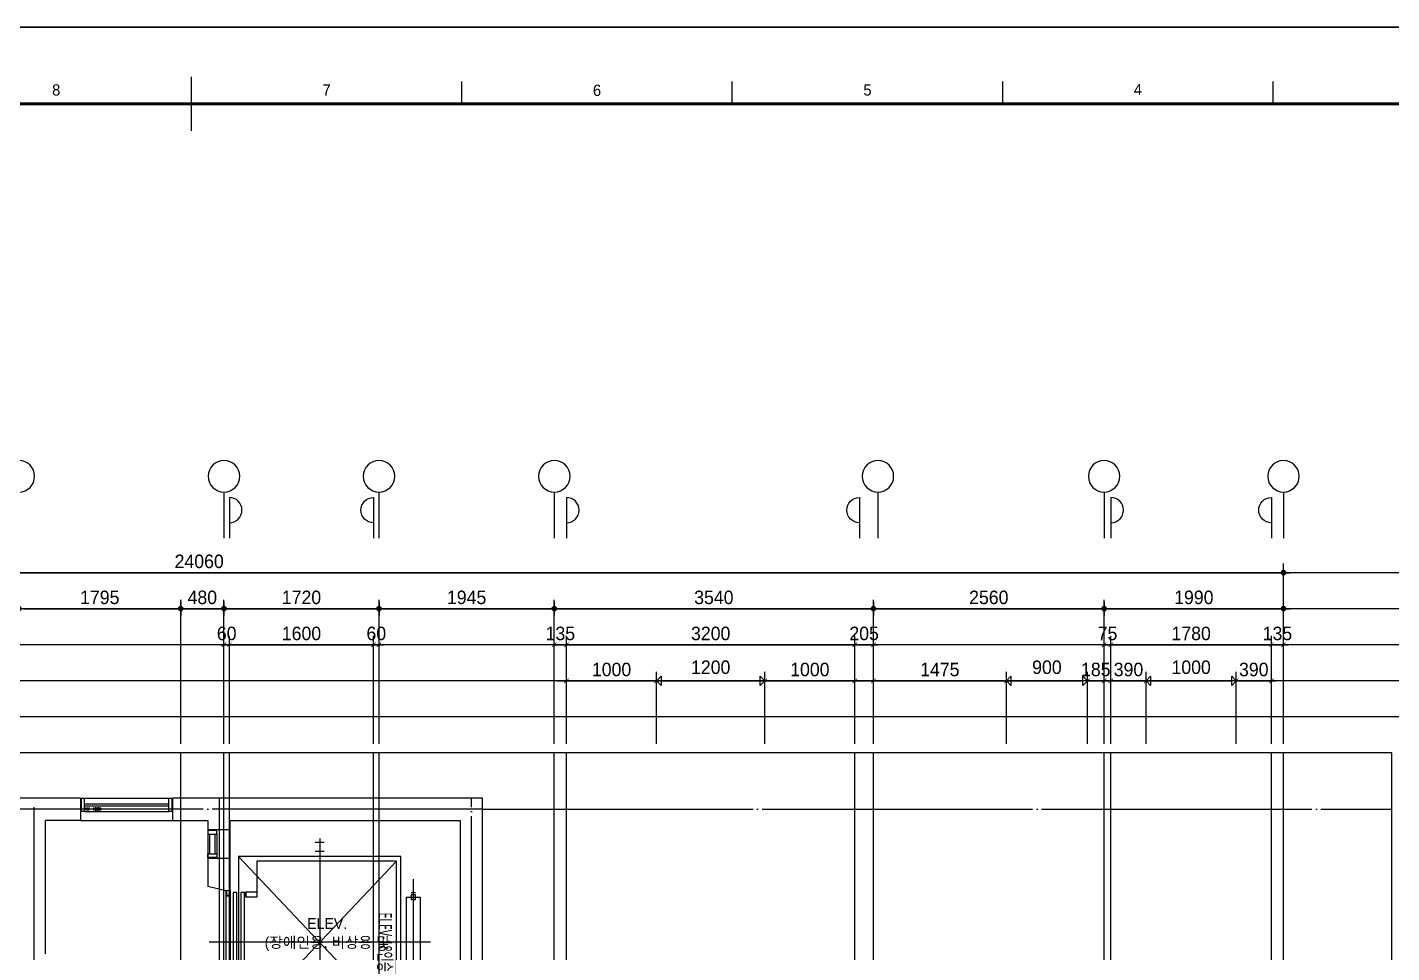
# Model space of a CAD drawing. Header units: millimetres. Extents: x -24416 to 92204, y -190080 to 23760.
# Drawn here: x 69383 to 84520, y -111247 to -100980 of the extents above; entities that cross this region are included whole.
import ezdxf
from ezdxf.enums import TextEntityAlignment as Align
from ezdxf.xclip import XClip

# ---------------------------------------------------------------- set-up
doc = ezdxf.new("R2010")
doc.units = ezdxf.units.MM
doc.header["$LTSCALE"] = 50
doc.header["$XCLIPFRAME"] = 0
doc.linetypes.add('AUDIT_D_220706163347-0', pattern=[0])
doc.linetypes.add('CEN', pattern=[62, 60, -1, 0, -1])
doc.layers.get('defpoints').update_dxf_attribs({"color": 139})
for name, color, linetype in [('A-치수', 7, 'AUDIT_D_220706163347-0'), ('AA-BORD-FORM', 7, 'Continuous'), ('AA-BORD-TEXT', 3, 'Continuous'), ('AA-XXXX-DIMS', 7, 'Continuous'), ('ARDM', 7, 'Continuous'), ('CEN_CON', 1, 'CEN'), ('CONC', 2, 'Continuous'), ('DIM', 7, 'AUDIT_D_220706163347-0'), ('ELE3_CON', 7, 'Continuous'), ('ELEV-ER', 4, 'Continuous'), ('ROM', 7, 'AUDIT_D_220706163347-0'), ('WID', 4, 'Continuous'), ('WIN', 4, 'Continuous')]:
    doc.layers.add(name, color=color, linetype=linetype)
doc.layers.add('AA-XXXX-MC', color=153, linetype='AUDIT_D_220706163347-0', plot=False)
doc.layers.add('Def-PrintX', color=147, linetype='Continuous', plot=False)
doc.styles.add('HAUD01', font='Dotum.ttf')
doc.styles.get("Standard").update_dxf_attribs({"font": 'txt', "bigfont": 'whgtxt.shx'})
doc.styles.add('맑은고딕', font='malgun.ttf', dxfattribs={"width": 0.9})
doc.dimstyles.new('DIM-50', dxfattribs={"dimscale": 50, "dimtxt": 3, "dimasz": 1, "dimexe": 2, "dimexo": 2, "dimgap": 1, "dimtad": 1, "dimdec": 0, "dimzin": 0, "dimdsep": 46, "dimtxsty": '맑은고딕', "dimblk1": 'DIMDOT', "dimblk2": 'DIMDOT', "dimsah": 1, "dimcen": 0.09, "dimdle": 2, "dimclrd": 7, "dimclre": 7, "dimclrt": 3, "dimadec": 0, "dimazin": 0, "dimtfac": 1, "dimtdec": 0, "dimtix": 1, "dimtmove": 2, "dimatfit": 3, "dimldrblk": 'DIMDOT', "dimfxl": 1, "dimtolj": 1, "dimtzin": 0, "dimarcsym": 0})
doc.dimstyles.new('MCDIM-50', dxfattribs={"dimscale": 50, "dimtxt": 3, "dimasz": 1, "dimexe": 2, "dimexo": 2, "dimgap": 1, "dimtad": 1, "dimdec": 0, "dimzin": 0, "dimdsep": 46, "dimtxsty": '맑은고딕', "dimblk1": 'ARCHTICK', "dimblk2": 'ARCHTICK', "dimsah": 1, "dimcen": 0.09, "dimdle": 2, "dimclrd": 7, "dimclre": 7, "dimclrt": 3, "dimadec": 0, "dimazin": 0, "dimtfac": 1, "dimtdec": 0, "dimtix": 1, "dimtmove": 2, "dimatfit": 3, "dimldrblk": 'ARCHTICK', "dimfxl": 1, "dimtolj": 1, "dimtzin": 0, "dimarcsym": 0})
doc.dimstyles.new('외부100-win', dxfattribs={"dimscale": 50, "dimtxt": 3, "dimasz": 1, "dimexe": 2, "dimexo": 2.5, "dimgap": 1.5, "dimtad": 1, "dimdec": 0, "dimzin": 0, "dimdsep": 46, "dimtxsty": '맑은고딕', "dimblk": 'DO2-2', "dimblk1": 'DO2-2', "dimblk2": 'DIMDOT', "dimcen": 0.09, "dimdle": 2, "dimclrd": 7, "dimclre": 7, "dimclrt": 3, "dimadec": 0, "dimazin": 0, "dimtfac": 1, "dimtdec": 0, "dimtix": 1, "dimtmove": 2, "dimatfit": 3, "dimldrblk": 'DO2-2', "dimfxl": 1, "dimtolj": 1, "dimtzin": 0, "dimarcsym": 0})

# ---------------------------------------------------------------- blocks, each defined once
blk = doc.blocks.new('AW 1000')
at = {"layer": 'defpoints'}
for p, q in [((-10, 150), (-10, 0)), ((1010, 150), (1010, 0))]:
    blk.add_line(p, q, dxfattribs=at)
at = {"layer": 'WIN', "color": 8}
for p, q in [((30, 150), (970, 150)), ((30, 0), (970, 0))]:
    blk.add_line(p, q, dxfattribs=at)
at = {"layer": 'WIN'}
for p, q in [((30, 87), (970, 87)), ((30, 63), (970, 63))]:
    blk.add_line(p, q, dxfattribs=at)
for points in [[(30, 0), (0, 0), (0, 150), (30, 150)], [(1000, 0), (970, 0), (970, 150), (1000, 150)]]:
    blk.add_lwpolyline(points, close=True, dxfattribs=at)
at = {"layer": 'Def-PrintX'}
blk.add_text('AW 1000', height=30, dxfattribs=at).set_placement((128, 28), align=Align.MIDDLE)
blk = doc.blocks.new('ELE_17(비진입)')
at = {"layer": 'CONC', "extrusion": (0, 0, -1)}
for p, q in [((-570, -992), (-570, -1042)), ((570, -992), (570, -1042))]:
    blk.add_line(p, q, dxfattribs=at)
at = {"layer": 'defpoints'}
blk.add_lwpolyline([(-1350, 1558), (1350, 1558), (1350, -992), (-1350, -992)], close=True, dxfattribs=at)
at = {"layer": 'ELEV-ER', "color": 1, "extrusion": (0, 0, -1)}
for p, q in [((0, 1230), (0, -1227)), ((700, 1039), (-700, 1039)), ((-1150, 0), (1150, 0))]:
    blk.add_line(p, q, dxfattribs=at)
at = {"layer": 'ELEV-ER', "extrusion": (0, 0, -1)}
for p, q in [((-550, 1014), (-550, 1064)), ((-550, 1014), (-550, 1064)), ((-475, 1064), (-525, 1064)), ((-525, 1064), (-525, 1014)), ((-475, 1064), (-525, 1064)), ((-525, 1064), (-525, 1014)), ((-500, 964), (-500, 1114)), ((-500, 1114), (500, 1114)), ((-475, 1014), (-475, 1064)), ((-475, 1014), (-475, 1064)), ((475, 1014), (475, 1064)), ((475, 1064), (525, 1064)), ((500, 1114), (500, 964)), ((525, 1064), (525, 1014)), ((550, 1014), (550, 1064)), ((-525, 1014), (-475, 1014)), ((-525, 1014), (-475, 1014)), ((500, 964), (-500, 964)), ((525, 1014), (475, 1014)), ((-950, -899), (900, 851)), ((950, -899), (-900, 851)), ((-1105, 50), (-1105, -50)), ((-1005, 50), (-1005, -50)), ((1005, 50), (1005, -50)), ((1105, 50), (1105, -50)), ((-560, -819), (-560, -699)), ((-500, -699), (-500, -819)), ((500, -819), (500, -699)), ((560, -699), (560, -819)), ((-500, -819), (-560, -819)), ((-560, -819), (-500, -819)), ((560, -819), (500, -819)), ((-570, -992), (-545, -992)), ((-570, -1042), (-555, -1042)), ((-515, -992), (515, -992)), ((-515, -1042), (515, -1042)), ((545, -992), (570, -992)), ((555, -1042), (570, -1042))]:
    blk.add_line(p, q, dxfattribs=at)
for points in [[(950, 901), (950, -899), (-950, -899), (-950, 901)], [(542, -995), (518, -995), (518, -1039), (542, -1039), (542, -1027), (545, -1027), (545, -1042), (515, -1042), (515, -992), (545, -992), (545, -1007), (542, -1007)], [(-542, -995), (-518, -995), (-518, -1039), (-542, -1039), (-542, -1027), (-545, -1027), (-545, -1042), (-515, -1042), (-515, -992), (-545, -992), (-545, -1007), (-542, -1007)]]:
    blk.add_lwpolyline(points, close=True, dxfattribs=at)
blk.add_lwpolyline([(-500, -699), (-900, -699), (-900, 851), (900, 851), (900, -699), (500, -699)], dxfattribs=at)
at = {"layer": 'ELEV-ER'}
for points in [[(-550, -876), (550, -876), (550, -836), (-550, -836)], [(-555, -1042), (-545, -1042), (-545, -1032), (-555, -1032)], [(-550, -961), (550, -961), (550, -921), (-550, -921)], [(555, -1042), (545, -1042), (545, -1032), (555, -1032)]]:
    blk.add_lwpolyline(points, close=True, dxfattribs=at)
at = {"layer": 'defpoints', "extrusion": (0, 0, -1), "style": '맑은고딕', "text_generation_flag": 2, "width": 0.6}
blk.add_text('ELEV-18인승', height=150, dxfattribs=at).set_placement((0, 801), align=Align.TOP_CENTER)
blk = doc.blocks.new('A$C6A5147ED')
at = {"layer": 'WID', "color": 9}
for p, q in [((40, 100), (260, 100)), ((40, 0), (260, 0))]:
    blk.add_line(p, q, dxfattribs=at)
at = {"layer": 'WID'}
for p, q in [((40, 80), (260, 80)), ((40, 20), (260, 20))]:
    blk.add_line(p, q, dxfattribs=at)
at = {"layer": 'WID', "color": 6, "elevation": 0}
for points in [[(0, 0), (40, 0), (40, 100), (0, 100)], [(300, 0), (260, 0), (260, 100), (300, 100)]]:
    blk.add_lwpolyline(points, close=True, dxfattribs=at)
blk = doc.blocks.new('CO-102-28F', base_point=(243441, -43595))
at = {"layer": 'CEN_CON'}
for p, q in [((249286, -41045), (249286, -37945)), ((251336, -37945), (251336, -41145)), ((254136, -41145), (254136, -37945)), ((254261, -38070), (243971, -38070))]:
    blk.add_line(p, q, dxfattribs=at)
at = {"layer": 'CONC', "color": 2}
for p, q in [((249801, -37945), (245341, -37945)), ((249801, -37945), (249801, -38195)), ((254261, -37945), (250821, -37945)), ((250821, -37945), (250821, -38195)), ((254261, -40485), (254261, -37945)), ((249411, -39675), (249411, -38195)), ((249801, -38195), (249411, -38195)), ((250821, -38195), (251211, -38195)), ((251211, -38195), (251211, -38925)), ((251461, -38975), (251461, -38195)), ((251461, -38195), (254011, -38195)), ((254011, -38195), (254011, -40895))]:
    blk.add_line(p, q, dxfattribs=at)
at = {"layer": 'CONC'}
blk.add_line((251411, -38975), (251211, -38925), dxfattribs=at)
at = {"layer": 'ELE3_CON'}
blk.add_line((249801, -38195), (250821, -38195), dxfattribs=at)
at = {"layer": 'WID', "color": 6}
for p, q in [((251211, -38295), (251461, -38295)), ((251461, -38615), (251211, -38615))]:
    blk.add_line(p, q, dxfattribs=at)
at = {"rotation": 270}
for name, p in [('ELE_17(비진입)', (252453, -39545)), ('A$C6A5147ED', (251211, -38305))]:
    blk.add_blockref(name, p, dxfattribs=at)
at = {"layer": 'WIN'}
blk.add_blockref('AW 1000', (249811, -38095), dxfattribs=at)
blk = doc.blocks.new('중심')
at = {"layer": 'DIM'}
blk.add_line((-350, 0), (0, 0), dxfattribs=at)
blk.add_circle((-470, 0), 120, dxfattribs=at)
blk = doc.blocks.new('DIMDOT')
at = {"layer": 'AA-XXXX-DIMS'}
for p, q in [((-1.5, 0), (1.5, 0)), ((0, -1.5), (0, 1.5))]:
    blk.add_line(p, q, dxfattribs=at)
for radius in [0.5, 0.25]:
    blk.add_circle((0, 0), radius, dxfattribs=at)
blk = doc.blocks.new('*D649')
at = {"layer": 'defpoints', "color": 0, "transparency": 16777216}
for p in [(20931, -131191), (19136, -132791), (20931, -132791)]:
    blk.add_point(p, dxfattribs=at)
at = {"layer": 'DIM', "color": 7, "lineweight": -2, "transparency": 16777216}
for p, q in [((19136, -132691), (19136, -131091)), ((19186, -131191), (20881, -131191)), ((20931, -132691), (20931, -131091))]:
    blk.add_line(p, q, dxfattribs=at)
at = {"layer": 'DIM', "color": 7, "lineweight": -2, "transparency": 16777216, "xscale": 50, "yscale": 50, "zscale": 50, "rotation": 180}
blk.add_blockref('DIMDOT', (19136, -131191), dxfattribs=at)
at = {"layer": 'DIM', "color": 7, "lineweight": -2, "transparency": 16777216, "xscale": 50, "yscale": 50, "zscale": 50}
blk.add_blockref('DIMDOT', (20931, -131191), dxfattribs=at)
at = {"layer": 'DIM', "color": 3, "transparency": 16777216, "insert": (20033, -131066), "char_height": 150, "attachment_point": 5, "style": 'HAUD01'}
blk.add_mtext('\\A1;1795', dxfattribs=at)
blk = doc.blocks.new('*D650')
at = {"layer": 'defpoints', "color": 0, "transparency": 16777216}
for p in [(21411, -131191), (20931, -132791), (21411, -132791)]:
    blk.add_point(p, dxfattribs=at)
at = {"layer": 'DIM', "color": 7, "lineweight": -2, "transparency": 16777216}
for p, q in [((20931, -132691), (20931, -131091)), ((20981, -131191), (21361, -131191)), ((21411, -132691), (21411, -131091))]:
    blk.add_line(p, q, dxfattribs=at)
at = {"layer": 'DIM', "color": 7, "lineweight": -2, "transparency": 16777216, "xscale": 50, "yscale": 50, "zscale": 50, "rotation": 180}
blk.add_blockref('DIMDOT', (20931, -131191), dxfattribs=at)
at = {"layer": 'DIM', "color": 7, "lineweight": -2, "transparency": 16777216, "xscale": 50, "yscale": 50, "zscale": 50}
blk.add_blockref('DIMDOT', (21411, -131191), dxfattribs=at)
at = {"layer": 'DIM', "color": 3, "transparency": 16777216, "insert": (21171, -131066), "char_height": 150, "attachment_point": 5, "style": 'HAUD01'}
blk.add_mtext('\\A1;480', dxfattribs=at)
blk = doc.blocks.new('*D651')
at = {"layer": 'defpoints', "color": 0, "transparency": 16777216}
for p in [(23131, -131191), (21411, -132791), (23131, -132791)]:
    blk.add_point(p, dxfattribs=at)
at = {"layer": 'DIM', "color": 7, "lineweight": -2, "transparency": 16777216}
for p, q in [((21411, -132691), (21411, -131091)), ((21461, -131191), (23081, -131191)), ((23131, -132691), (23131, -131091))]:
    blk.add_line(p, q, dxfattribs=at)
at = {"layer": 'DIM', "color": 7, "lineweight": -2, "transparency": 16777216, "xscale": 50, "yscale": 50, "zscale": 50, "rotation": 180}
blk.add_blockref('DIMDOT', (21411, -131191), dxfattribs=at)
at = {"layer": 'DIM', "color": 7, "lineweight": -2, "transparency": 16777216, "xscale": 50, "yscale": 50, "zscale": 50}
blk.add_blockref('DIMDOT', (23131, -131191), dxfattribs=at)
at = {"layer": 'DIM', "color": 3, "transparency": 16777216, "insert": (22271, -131066), "char_height": 150, "attachment_point": 5, "style": 'HAUD01'}
blk.add_mtext('\\A1;1720', dxfattribs=at)
blk = doc.blocks.new('*D652')
at = {"layer": 'defpoints', "color": 0, "transparency": 16777216}
for p in [(25076, -131191), (23131, -132791), (25076, -132791)]:
    blk.add_point(p, dxfattribs=at)
at = {"layer": 'DIM', "color": 7, "lineweight": -2, "transparency": 16777216}
for p, q in [((23131, -132691), (23131, -131091)), ((23181, -131191), (25026, -131191)), ((25076, -132691), (25076, -131091))]:
    blk.add_line(p, q, dxfattribs=at)
at = {"layer": 'DIM', "color": 7, "lineweight": -2, "transparency": 16777216, "xscale": 50, "yscale": 50, "zscale": 50, "rotation": 180}
blk.add_blockref('DIMDOT', (23131, -131191), dxfattribs=at)
at = {"layer": 'DIM', "color": 7, "lineweight": -2, "transparency": 16777216, "xscale": 50, "yscale": 50, "zscale": 50}
blk.add_blockref('DIMDOT', (25076, -131191), dxfattribs=at)
at = {"layer": 'DIM', "color": 3, "transparency": 16777216, "insert": (24103, -131066), "char_height": 150, "attachment_point": 5, "style": 'HAUD01'}
blk.add_mtext('\\A1;1945', dxfattribs=at)
blk = doc.blocks.new('*D653')
at = {"layer": 'defpoints', "color": 0, "transparency": 16777216}
for p in [(28616, -131191), (25076, -132791), (28616, -132791)]:
    blk.add_point(p, dxfattribs=at)
at = {"layer": 'DIM', "color": 7, "lineweight": -2, "transparency": 16777216}
for p, q in [((25076, -132691), (25076, -131091)), ((25126, -131191), (28566, -131191)), ((28616, -132691), (28616, -131091))]:
    blk.add_line(p, q, dxfattribs=at)
at = {"layer": 'DIM', "color": 7, "lineweight": -2, "transparency": 16777216, "xscale": 50, "yscale": 50, "zscale": 50, "rotation": 180}
blk.add_blockref('DIMDOT', (25076, -131191), dxfattribs=at)
at = {"layer": 'DIM', "color": 7, "lineweight": -2, "transparency": 16777216, "xscale": 50, "yscale": 50, "zscale": 50}
blk.add_blockref('DIMDOT', (28616, -131191), dxfattribs=at)
at = {"layer": 'DIM', "color": 3, "transparency": 16777216, "insert": (26846, -131066), "char_height": 150, "attachment_point": 5, "style": 'HAUD01'}
blk.add_mtext('\\A1;3540', dxfattribs=at)
blk = doc.blocks.new('*D654')
at = {"layer": 'defpoints', "color": 0, "transparency": 16777216}
for p in [(31176, -131191), (28616, -132791), (31176, -132791)]:
    blk.add_point(p, dxfattribs=at)
at = {"layer": 'DIM', "color": 7, "lineweight": -2, "transparency": 16777216}
for p, q in [((28616, -132691), (28616, -131091)), ((28666, -131191), (31126, -131191)), ((31176, -132691), (31176, -131091))]:
    blk.add_line(p, q, dxfattribs=at)
at = {"layer": 'DIM', "color": 7, "lineweight": -2, "transparency": 16777216, "xscale": 50, "yscale": 50, "zscale": 50, "rotation": 180}
blk.add_blockref('DIMDOT', (28616, -131191), dxfattribs=at)
at = {"layer": 'DIM', "color": 7, "lineweight": -2, "transparency": 16777216, "xscale": 50, "yscale": 50, "zscale": 50}
blk.add_blockref('DIMDOT', (31176, -131191), dxfattribs=at)
at = {"layer": 'DIM', "color": 3, "transparency": 16777216, "insert": (29896, -131066), "char_height": 150, "attachment_point": 5, "style": 'HAUD01'}
blk.add_mtext('\\A1;2560', dxfattribs=at)
blk = doc.blocks.new('*D655')
at = {"layer": 'defpoints', "color": 0, "transparency": 16777216}
for p in [(33166, -131191), (31176, -132791), (33166, -132791)]:
    blk.add_point(p, dxfattribs=at)
at = {"layer": 'DIM', "color": 7, "lineweight": -2, "transparency": 16777216}
for p, q in [((31176, -132691), (31176, -131091)), ((31226, -131191), (33116, -131191)), ((33166, -132691), (33166, -131091))]:
    blk.add_line(p, q, dxfattribs=at)
at = {"layer": 'DIM', "color": 7, "lineweight": -2, "transparency": 16777216, "xscale": 50, "yscale": 50, "zscale": 50, "rotation": 180}
blk.add_blockref('DIMDOT', (31176, -131191), dxfattribs=at)
at = {"layer": 'DIM', "color": 7, "lineweight": -2, "transparency": 16777216, "xscale": 50, "yscale": 50, "zscale": 50}
blk.add_blockref('DIMDOT', (33166, -131191), dxfattribs=at)
at = {"layer": 'DIM', "color": 3, "transparency": 16777216, "insert": (32171, -131066), "char_height": 150, "attachment_point": 5, "style": 'HAUD01'}
blk.add_mtext('\\A1;1990', dxfattribs=at)
blk = doc.blocks.new('*D656')
at = {"layer": 'defpoints', "color": 0, "transparency": 16777216}
for p in [(33166, -130791), (9106, -132791), (33166, -132791)]:
    blk.add_point(p, dxfattribs=at)
at = {"layer": 'DIM', "color": 7, "lineweight": -2, "transparency": 16777216}
for p, q in [((9106, -132691), (9106, -130691)), ((33166, -132691), (33166, -130691)), ((9156, -130791), (33116, -130791))]:
    blk.add_line(p, q, dxfattribs=at)
at = {"layer": 'DIM', "color": 7, "lineweight": -2, "transparency": 16777216, "xscale": 50, "yscale": 50, "zscale": 50, "rotation": 180}
blk.add_blockref('DIMDOT', (9106, -130791), dxfattribs=at)
at = {"layer": 'DIM', "color": 7, "lineweight": -2, "transparency": 16777216, "xscale": 50, "yscale": 50, "zscale": 50}
blk.add_blockref('DIMDOT', (33166, -130791), dxfattribs=at)
at = {"layer": 'DIM', "color": 3, "transparency": 16777216, "insert": (21136, -130666), "char_height": 150, "attachment_point": 5, "style": 'HAUD01'}
blk.add_mtext('\\A1;24060', dxfattribs=at)
blk = doc.blocks.new('_ArchTick')
at = {"color": 0, "linetype": 'ByBlock', "const_width": 0.15}
blk.add_lwpolyline([(-0.5, -0.5), (0.5, 0.5)], dxfattribs=at)
blk = doc.blocks.new('*D665')
at = {"layer": 'defpoints', "color": 0, "linetype": 'ByBlock', "transparency": 16777216}
for p in [(21471, -131591), (21411, -132791), (21471, -132791)]:
    blk.add_point(p, dxfattribs=at)
at = {"layer": 'DIM', "color": 7, "linetype": 'ByBlock', "lineweight": -2, "transparency": 16777216}
for p, q in [((21411, -132691), (21411, -131491)), ((21471, -132691), (21471, -131491)), ((21411, -131591), (21361, -131591)), ((21411, -131591), (21471, -131591)), ((21471, -131591), (21521, -131591))]:
    blk.add_line(p, q, dxfattribs=at)
at = {"layer": 'DIM', "color": 7, "linetype": 'ByBlock', "lineweight": -2, "transparency": 16777216, "xscale": 50, "yscale": 50, "zscale": 50}
blk.add_blockref('_ArchTick', (21411, -131591), dxfattribs=at)
at = {"layer": 'DIM', "color": 7, "linetype": 'ByBlock', "lineweight": -2, "transparency": 16777216, "xscale": 50, "yscale": 50, "zscale": 50, "rotation": 180}
blk.add_blockref('_ArchTick', (21471, -131591), dxfattribs=at)
at = {"layer": 'DIM', "color": 3, "linetype": 'ByBlock', "transparency": 16777216, "insert": (21441, -131466), "char_height": 150, "attachment_point": 5, "style": 'HAUD01'}
blk.add_mtext('\\A1;60', dxfattribs=at)
blk = doc.blocks.new('*D666')
at = {"layer": 'defpoints', "color": 0, "linetype": 'ByBlock', "transparency": 16777216}
for p in [(23071, -131591), (21471, -132791), (23071, -132791)]:
    blk.add_point(p, dxfattribs=at)
at = {"layer": 'DIM', "color": 7, "linetype": 'ByBlock', "lineweight": -2, "transparency": 16777216}
for p, q in [((21471, -132691), (21471, -131491)), ((23071, -132691), (23071, -131491)), ((21371, -131591), (23171, -131591))]:
    blk.add_line(p, q, dxfattribs=at)
at = {"layer": 'DIM', "color": 7, "linetype": 'ByBlock', "lineweight": -2, "transparency": 16777216, "xscale": 50, "yscale": 50, "zscale": 50, "rotation": 180}
blk.add_blockref('_ArchTick', (21471, -131591), dxfattribs=at)
at = {"layer": 'DIM', "color": 7, "linetype": 'ByBlock', "lineweight": -2, "transparency": 16777216, "xscale": 50, "yscale": 50, "zscale": 50}
blk.add_blockref('_ArchTick', (23071, -131591), dxfattribs=at)
at = {"layer": 'DIM', "color": 3, "linetype": 'ByBlock', "transparency": 16777216, "insert": (22271, -131466), "char_height": 150, "attachment_point": 5, "style": 'HAUD01'}
blk.add_mtext('\\A1;1600', dxfattribs=at)
blk = doc.blocks.new('*D667')
at = {"layer": 'defpoints', "color": 0, "linetype": 'ByBlock', "transparency": 16777216}
for p in [(23131, -131591), (23071, -132791), (23131, -132791)]:
    blk.add_point(p, dxfattribs=at)
at = {"layer": 'DIM', "color": 7, "linetype": 'ByBlock', "lineweight": -2, "transparency": 16777216}
for p, q in [((23071, -132691), (23071, -131491)), ((23131, -132691), (23131, -131491)), ((23071, -131591), (23021, -131591)), ((23071, -131591), (23131, -131591)), ((23131, -131591), (23181, -131591))]:
    blk.add_line(p, q, dxfattribs=at)
at = {"layer": 'DIM', "color": 7, "linetype": 'ByBlock', "lineweight": -2, "transparency": 16777216, "xscale": 50, "yscale": 50, "zscale": 50}
blk.add_blockref('_ArchTick', (23071, -131591), dxfattribs=at)
at = {"layer": 'DIM', "color": 7, "linetype": 'ByBlock', "lineweight": -2, "transparency": 16777216, "xscale": 50, "yscale": 50, "zscale": 50, "rotation": 180}
blk.add_blockref('_ArchTick', (23131, -131591), dxfattribs=at)
at = {"layer": 'DIM', "color": 3, "linetype": 'ByBlock', "transparency": 16777216, "insert": (23101, -131466), "char_height": 150, "attachment_point": 5, "style": 'HAUD01'}
blk.add_mtext('\\A1;60', dxfattribs=at)
blk = doc.blocks.new('*D668')
at = {"layer": 'defpoints', "color": 0, "transparency": 16777216}
for p in [(23131, -131191), (21411, -132791), (23131, -132791)]:
    blk.add_point(p, dxfattribs=at)
at = {"layer": 'DIM', "color": 7, "lineweight": -2, "transparency": 16777216}
for p, q in [((21411, -132691), (21411, -131091)), ((21461, -131191), (23081, -131191)), ((23131, -132691), (23131, -131091))]:
    blk.add_line(p, q, dxfattribs=at)
at = {"layer": 'DIM', "color": 7, "lineweight": -2, "transparency": 16777216, "xscale": 50, "yscale": 50, "zscale": 50, "rotation": 180}
blk.add_blockref('DIMDOT', (21411, -131191), dxfattribs=at)
at = {"layer": 'DIM', "color": 7, "lineweight": -2, "transparency": 16777216, "xscale": 50, "yscale": 50, "zscale": 50}
blk.add_blockref('DIMDOT', (23131, -131191), dxfattribs=at)
at = {"layer": 'DIM', "color": 3, "transparency": 16777216, "insert": (22271, -131066), "char_height": 150, "attachment_point": 5, "style": 'HAUD01'}
blk.add_mtext('\\A1;1720', dxfattribs=at)
blk = doc.blocks.new('*D669')
at = {"layer": 'defpoints', "color": 0, "linetype": 'ByBlock', "transparency": 16777216}
for p in [(25211, -131591), (25076, -132791), (25211, -132791)]:
    blk.add_point(p, dxfattribs=at)
at = {"layer": 'DIM', "color": 7, "linetype": 'ByBlock', "lineweight": -2, "transparency": 16777216}
for p, q in [((25076, -132691), (25076, -131491)), ((25211, -132691), (25211, -131491)), ((25076, -131591), (25026, -131591)), ((25076, -131591), (25211, -131591)), ((25211, -131591), (25261, -131591))]:
    blk.add_line(p, q, dxfattribs=at)
at = {"layer": 'DIM', "color": 7, "linetype": 'ByBlock', "lineweight": -2, "transparency": 16777216, "xscale": 50, "yscale": 50, "zscale": 50}
blk.add_blockref('_ArchTick', (25076, -131591), dxfattribs=at)
at = {"layer": 'DIM', "color": 7, "linetype": 'ByBlock', "lineweight": -2, "transparency": 16777216, "xscale": 50, "yscale": 50, "zscale": 50, "rotation": 180}
blk.add_blockref('_ArchTick', (25211, -131591), dxfattribs=at)
at = {"layer": 'DIM', "color": 3, "linetype": 'ByBlock', "transparency": 16777216, "insert": (25143, -131466), "char_height": 150, "attachment_point": 5, "style": 'HAUD01'}
blk.add_mtext('\\A1;135', dxfattribs=at)
blk = doc.blocks.new('*D670')
at = {"layer": 'defpoints', "color": 0, "linetype": 'ByBlock', "transparency": 16777216}
for p in [(28411, -131591), (25211, -132791), (28411, -132791)]:
    blk.add_point(p, dxfattribs=at)
at = {"layer": 'DIM', "color": 7, "linetype": 'ByBlock', "lineweight": -2, "transparency": 16777216}
for p, q in [((25211, -132691), (25211, -131491)), ((28411, -132691), (28411, -131491)), ((25111, -131591), (28511, -131591))]:
    blk.add_line(p, q, dxfattribs=at)
at = {"layer": 'DIM', "color": 7, "linetype": 'ByBlock', "lineweight": -2, "transparency": 16777216, "xscale": 50, "yscale": 50, "zscale": 50, "rotation": 180}
blk.add_blockref('_ArchTick', (25211, -131591), dxfattribs=at)
at = {"layer": 'DIM', "color": 7, "linetype": 'ByBlock', "lineweight": -2, "transparency": 16777216, "xscale": 50, "yscale": 50, "zscale": 50}
blk.add_blockref('_ArchTick', (28411, -131591), dxfattribs=at)
at = {"layer": 'DIM', "color": 3, "linetype": 'ByBlock', "transparency": 16777216, "insert": (26811, -131466), "char_height": 150, "attachment_point": 5, "style": 'HAUD01'}
blk.add_mtext('\\A1;3200', dxfattribs=at)
blk = doc.blocks.new('*D671')
at = {"layer": 'defpoints', "color": 0, "linetype": 'ByBlock', "transparency": 16777216}
for p in [(28616, -131591), (28411, -132791), (28616, -132791)]:
    blk.add_point(p, dxfattribs=at)
at = {"layer": 'DIM', "color": 7, "linetype": 'ByBlock', "lineweight": -2, "transparency": 16777216}
for p, q in [((28411, -132691), (28411, -131491)), ((28616, -132691), (28616, -131491)), ((28411, -131591), (28361, -131591)), ((28411, -131591), (28616, -131591)), ((28616, -131591), (28666, -131591))]:
    blk.add_line(p, q, dxfattribs=at)
at = {"layer": 'DIM', "color": 7, "linetype": 'ByBlock', "lineweight": -2, "transparency": 16777216, "xscale": 50, "yscale": 50, "zscale": 50}
blk.add_blockref('_ArchTick', (28411, -131591), dxfattribs=at)
at = {"layer": 'DIM', "color": 7, "linetype": 'ByBlock', "lineweight": -2, "transparency": 16777216, "xscale": 50, "yscale": 50, "zscale": 50, "rotation": 180}
blk.add_blockref('_ArchTick', (28616, -131591), dxfattribs=at)
at = {"layer": 'DIM', "color": 3, "linetype": 'ByBlock', "transparency": 16777216, "insert": (28513, -131466), "char_height": 150, "attachment_point": 5, "style": 'HAUD01'}
blk.add_mtext('\\A1;205', dxfattribs=at)
blk = doc.blocks.new('*D672')
at = {"layer": 'defpoints', "color": 0, "transparency": 16777216}
for p in [(28616, -131191), (25076, -132791), (28616, -132791)]:
    blk.add_point(p, dxfattribs=at)
at = {"layer": 'DIM', "color": 7, "lineweight": -2, "transparency": 16777216}
for p, q in [((25076, -132691), (25076, -131091)), ((25126, -131191), (28566, -131191)), ((28616, -132691), (28616, -131091))]:
    blk.add_line(p, q, dxfattribs=at)
at = {"layer": 'DIM', "color": 7, "lineweight": -2, "transparency": 16777216, "xscale": 50, "yscale": 50, "zscale": 50, "rotation": 180}
blk.add_blockref('DIMDOT', (25076, -131191), dxfattribs=at)
at = {"layer": 'DIM', "color": 7, "lineweight": -2, "transparency": 16777216, "xscale": 50, "yscale": 50, "zscale": 50}
blk.add_blockref('DIMDOT', (28616, -131191), dxfattribs=at)
at = {"layer": 'DIM', "color": 3, "transparency": 16777216, "insert": (26846, -131066), "char_height": 150, "attachment_point": 5, "style": 'HAUD01'}
blk.add_mtext('\\A1;3540', dxfattribs=at)
blk = doc.blocks.new('*D673')
at = {"layer": 'defpoints', "color": 0, "linetype": 'ByBlock', "transparency": 16777216}
for p in [(31251, -131591), (31176, -132791), (31251, -132791)]:
    blk.add_point(p, dxfattribs=at)
at = {"layer": 'DIM', "color": 7, "linetype": 'ByBlock', "lineweight": -2, "transparency": 16777216}
for p, q in [((31176, -132691), (31176, -131491)), ((31251, -132691), (31251, -131491)), ((31176, -131591), (31126, -131591)), ((31176, -131591), (31251, -131591)), ((31251, -131591), (31301, -131591))]:
    blk.add_line(p, q, dxfattribs=at)
at = {"layer": 'DIM', "color": 7, "linetype": 'ByBlock', "lineweight": -2, "transparency": 16777216, "xscale": 50, "yscale": 50, "zscale": 50}
blk.add_blockref('_ArchTick', (31176, -131591), dxfattribs=at)
at = {"layer": 'DIM', "color": 7, "linetype": 'ByBlock', "lineweight": -2, "transparency": 16777216, "xscale": 50, "yscale": 50, "zscale": 50, "rotation": 180}
blk.add_blockref('_ArchTick', (31251, -131591), dxfattribs=at)
at = {"layer": 'DIM', "color": 3, "linetype": 'ByBlock', "transparency": 16777216, "insert": (31213, -131466), "char_height": 150, "attachment_point": 5, "style": 'HAUD01'}
blk.add_mtext('\\A1;75', dxfattribs=at)
blk = doc.blocks.new('*D674')
at = {"layer": 'defpoints', "color": 0, "linetype": 'ByBlock', "transparency": 16777216}
for p in [(33031, -131591), (31251, -132791), (33031, -132791)]:
    blk.add_point(p, dxfattribs=at)
at = {"layer": 'DIM', "color": 7, "linetype": 'ByBlock', "lineweight": -2, "transparency": 16777216}
for p, q in [((31251, -132691), (31251, -131491)), ((33031, -132691), (33031, -131491)), ((31151, -131591), (33131, -131591))]:
    blk.add_line(p, q, dxfattribs=at)
at = {"layer": 'DIM', "color": 7, "linetype": 'ByBlock', "lineweight": -2, "transparency": 16777216, "xscale": 50, "yscale": 50, "zscale": 50, "rotation": 180}
blk.add_blockref('_ArchTick', (31251, -131591), dxfattribs=at)
at = {"layer": 'DIM', "color": 7, "linetype": 'ByBlock', "lineweight": -2, "transparency": 16777216, "xscale": 50, "yscale": 50, "zscale": 50}
blk.add_blockref('_ArchTick', (33031, -131591), dxfattribs=at)
at = {"layer": 'DIM', "color": 3, "linetype": 'ByBlock', "transparency": 16777216, "insert": (32141, -131466), "char_height": 150, "attachment_point": 5, "style": 'HAUD01'}
blk.add_mtext('\\A1;1780', dxfattribs=at)
blk = doc.blocks.new('*D675')
at = {"layer": 'defpoints', "color": 0, "linetype": 'ByBlock', "transparency": 16777216}
for p in [(33166, -131591), (33031, -132791), (33166, -132791)]:
    blk.add_point(p, dxfattribs=at)
at = {"layer": 'DIM', "color": 7, "linetype": 'ByBlock', "lineweight": -2, "transparency": 16777216}
for p, q in [((33031, -132691), (33031, -131491)), ((33166, -132691), (33166, -131491)), ((33031, -131591), (32981, -131591)), ((33031, -131591), (33166, -131591)), ((33166, -131591), (33216, -131591))]:
    blk.add_line(p, q, dxfattribs=at)
at = {"layer": 'DIM', "color": 7, "linetype": 'ByBlock', "lineweight": -2, "transparency": 16777216, "xscale": 50, "yscale": 50, "zscale": 50}
blk.add_blockref('_ArchTick', (33031, -131591), dxfattribs=at)
at = {"layer": 'DIM', "color": 7, "linetype": 'ByBlock', "lineweight": -2, "transparency": 16777216, "xscale": 50, "yscale": 50, "zscale": 50, "rotation": 180}
blk.add_blockref('_ArchTick', (33166, -131591), dxfattribs=at)
at = {"layer": 'DIM', "color": 3, "linetype": 'ByBlock', "transparency": 16777216, "insert": (33098, -131466), "char_height": 150, "attachment_point": 5, "style": 'HAUD01'}
blk.add_mtext('\\A1;135', dxfattribs=at)
blk = doc.blocks.new('*D679')
at = {"layer": 'defpoints', "color": 0, "linetype": 'ByBlock', "transparency": 16777216}
for p in [(26211, -131991), (25211, -132791), (26211, -132791)]:
    blk.add_point(p, dxfattribs=at)
at = {"layer": 'DIM', "color": 7, "linetype": 'ByBlock', "lineweight": -2, "transparency": 16777216}
for p, q in [((25111, -131991), (26311, -131991)), ((25211, -132691), (25211, -131891)), ((26211, -132691), (26211, -131891))]:
    blk.add_line(p, q, dxfattribs=at)
at = {"layer": 'DIM', "color": 7, "linetype": 'ByBlock', "lineweight": -2, "transparency": 16777216, "xscale": 50, "yscale": 50, "zscale": 50, "rotation": 180}
blk.add_blockref('_ArchTick', (25211, -131991), dxfattribs=at)
at = {"layer": 'DIM', "color": 7, "linetype": 'ByBlock', "lineweight": -2, "transparency": 16777216, "xscale": 50, "yscale": 50, "zscale": 50}
blk.add_blockref('_ArchTick', (26211, -131991), dxfattribs=at)
at = {"layer": 'DIM', "color": 3, "linetype": 'ByBlock', "transparency": 16777216, "insert": (25711, -131866), "char_height": 150, "attachment_point": 5, "style": 'HAUD01'}
blk.add_mtext('\\A1;1000', dxfattribs=at)
blk = doc.blocks.new('DO2-2')
at = {"layer": 'ARDM'}
blk.add_line((0, 0), (-2, 0), dxfattribs=at)
blk.add_lwpolyline([(-1, -1), (-1, 1), (0, 0)], close=True, dxfattribs=at)
blk = doc.blocks.new('*D680')
at = {"layer": 'defpoints', "color": 0, "linetype": 'ByBlock', "transparency": 16777216}
for p in [(27411, -131991), (26211, -132791), (27411, -132791)]:
    blk.add_point(p, dxfattribs=at)
at = {"layer": 'DIM', "color": 7, "linetype": 'ByBlock', "lineweight": -2, "transparency": 16777216}
for p, q in [((26211, -132666), (26211, -131891)), ((26261, -131991), (27361, -131991)), ((27411, -132666), (27411, -131891))]:
    blk.add_line(p, q, dxfattribs=at)
at = {"layer": 'DIM', "color": 7, "linetype": 'ByBlock', "lineweight": -2, "transparency": 16777216, "xscale": 50, "yscale": 50, "zscale": 50, "rotation": 180}
blk.add_blockref('DO2-2', (26211, -131991), dxfattribs=at)
at = {"layer": 'DIM', "color": 7, "linetype": 'ByBlock', "lineweight": -2, "transparency": 16777216, "xscale": 50, "yscale": 50, "zscale": 50}
blk.add_blockref('DO2-2', (27411, -131991), dxfattribs=at)
at = {"layer": 'DIM', "color": 3, "linetype": 'ByBlock', "transparency": 16777216, "insert": (26811, -131841), "char_height": 150, "attachment_point": 5, "style": 'HAUD01'}
blk.add_mtext('\\A1;1200', dxfattribs=at)
blk = doc.blocks.new('*D681')
at = {"layer": 'defpoints', "color": 0, "linetype": 'ByBlock', "transparency": 16777216}
for p in [(28411, -131991), (27411, -132791), (28411, -132791)]:
    blk.add_point(p, dxfattribs=at)
at = {"layer": 'DIM', "color": 7, "linetype": 'ByBlock', "lineweight": -2, "transparency": 16777216}
for p, q in [((27311, -131991), (28511, -131991)), ((27411, -132691), (27411, -131891)), ((28411, -132691), (28411, -131891))]:
    blk.add_line(p, q, dxfattribs=at)
at = {"layer": 'DIM', "color": 7, "linetype": 'ByBlock', "lineweight": -2, "transparency": 16777216, "xscale": 50, "yscale": 50, "zscale": 50, "rotation": 180}
blk.add_blockref('_ArchTick', (27411, -131991), dxfattribs=at)
at = {"layer": 'DIM', "color": 7, "linetype": 'ByBlock', "lineweight": -2, "transparency": 16777216, "xscale": 50, "yscale": 50, "zscale": 50}
blk.add_blockref('_ArchTick', (28411, -131991), dxfattribs=at)
at = {"layer": 'DIM', "color": 3, "linetype": 'ByBlock', "transparency": 16777216, "insert": (27911, -131866), "char_height": 150, "attachment_point": 5, "style": 'HAUD01'}
blk.add_mtext('\\A1;1000', dxfattribs=at)
blk = doc.blocks.new('*D682')
at = {"layer": 'defpoints', "color": 0, "linetype": 'ByBlock', "transparency": 16777216}
for p in [(30091, -131991), (28616, -132791), (30091, -132791)]:
    blk.add_point(p, dxfattribs=at)
at = {"layer": 'DIM', "color": 7, "linetype": 'ByBlock', "lineweight": -2, "transparency": 16777216}
for p, q in [((28516, -131991), (30191, -131991)), ((28616, -132691), (28616, -131891)), ((30091, -132691), (30091, -131891))]:
    blk.add_line(p, q, dxfattribs=at)
at = {"layer": 'DIM', "color": 7, "linetype": 'ByBlock', "lineweight": -2, "transparency": 16777216, "xscale": 50, "yscale": 50, "zscale": 50, "rotation": 180}
blk.add_blockref('_ArchTick', (28616, -131991), dxfattribs=at)
at = {"layer": 'DIM', "color": 7, "linetype": 'ByBlock', "lineweight": -2, "transparency": 16777216, "xscale": 50, "yscale": 50, "zscale": 50}
blk.add_blockref('_ArchTick', (30091, -131991), dxfattribs=at)
at = {"layer": 'DIM', "color": 3, "linetype": 'ByBlock', "transparency": 16777216, "insert": (29353, -131866), "char_height": 150, "attachment_point": 5, "style": 'HAUD01'}
blk.add_mtext('\\A1;1475', dxfattribs=at)
blk = doc.blocks.new('*D683')
at = {"layer": 'defpoints', "color": 0, "linetype": 'ByBlock', "transparency": 16777216}
for p in [(30991, -131991), (30091, -132791), (30991, -132791)]:
    blk.add_point(p, dxfattribs=at)
at = {"layer": 'DIM', "color": 7, "linetype": 'ByBlock', "lineweight": -2, "transparency": 16777216}
for p, q in [((30091, -132666), (30091, -131891)), ((30141, -131991), (30941, -131991)), ((30991, -132666), (30991, -131891))]:
    blk.add_line(p, q, dxfattribs=at)
at = {"layer": 'DIM', "color": 7, "linetype": 'ByBlock', "lineweight": -2, "transparency": 16777216, "xscale": 50, "yscale": 50, "zscale": 50, "rotation": 180}
blk.add_blockref('DO2-2', (30091, -131991), dxfattribs=at)
at = {"layer": 'DIM', "color": 7, "linetype": 'ByBlock', "lineweight": -2, "transparency": 16777216, "xscale": 50, "yscale": 50, "zscale": 50}
blk.add_blockref('DO2-2', (30991, -131991), dxfattribs=at)
at = {"layer": 'DIM', "color": 3, "linetype": 'ByBlock', "transparency": 16777216, "insert": (30541, -131841), "char_height": 150, "attachment_point": 5, "style": 'HAUD01'}
blk.add_mtext('\\A1;900', dxfattribs=at)
blk = doc.blocks.new('*D684')
at = {"layer": 'defpoints', "color": 0, "linetype": 'ByBlock', "transparency": 16777216}
for p in [(31176, -131991), (30991, -132791), (31176, -132791)]:
    blk.add_point(p, dxfattribs=at)
at = {"layer": 'DIM', "color": 7, "linetype": 'ByBlock', "lineweight": -2, "transparency": 16777216}
for p, q in [((30991, -131991), (30941, -131991)), ((30991, -132691), (30991, -131891)), ((30991, -131991), (31176, -131991)), ((31176, -132691), (31176, -131891)), ((31176, -131991), (31226, -131991))]:
    blk.add_line(p, q, dxfattribs=at)
at = {"layer": 'DIM', "color": 7, "linetype": 'ByBlock', "lineweight": -2, "transparency": 16777216, "xscale": 50, "yscale": 50, "zscale": 50}
blk.add_blockref('_ArchTick', (30991, -131991), dxfattribs=at)
at = {"layer": 'DIM', "color": 7, "linetype": 'ByBlock', "lineweight": -2, "transparency": 16777216, "xscale": 50, "yscale": 50, "zscale": 50, "rotation": 180}
blk.add_blockref('_ArchTick', (31176, -131991), dxfattribs=at)
at = {"layer": 'DIM', "color": 3, "linetype": 'ByBlock', "transparency": 16777216, "insert": (31083, -131866), "char_height": 150, "attachment_point": 5, "style": 'HAUD01'}
blk.add_mtext('\\A1;185', dxfattribs=at)
blk = doc.blocks.new('*D685')
at = {"layer": 'defpoints', "color": 0, "linetype": 'ByBlock', "transparency": 16777216}
for p in [(31641, -131991), (31251, -132791), (31641, -132791)]:
    blk.add_point(p, dxfattribs=at)
at = {"layer": 'DIM', "color": 7, "linetype": 'ByBlock', "lineweight": -2, "transparency": 16777216}
for p, q in [((31251, -131991), (31201, -131991)), ((31251, -132691), (31251, -131891)), ((31251, -131991), (31641, -131991)), ((31641, -132691), (31641, -131891)), ((31641, -131991), (31691, -131991))]:
    blk.add_line(p, q, dxfattribs=at)
at = {"layer": 'DIM', "color": 7, "linetype": 'ByBlock', "lineweight": -2, "transparency": 16777216, "xscale": 50, "yscale": 50, "zscale": 50}
blk.add_blockref('_ArchTick', (31251, -131991), dxfattribs=at)
at = {"layer": 'DIM', "color": 7, "linetype": 'ByBlock', "lineweight": -2, "transparency": 16777216, "xscale": 50, "yscale": 50, "zscale": 50, "rotation": 180}
blk.add_blockref('_ArchTick', (31641, -131991), dxfattribs=at)
at = {"layer": 'DIM', "color": 3, "linetype": 'ByBlock', "transparency": 16777216, "insert": (31446, -131866), "char_height": 150, "attachment_point": 5, "style": 'HAUD01'}
blk.add_mtext('\\A1;390', dxfattribs=at)
blk = doc.blocks.new('*D686')
at = {"layer": 'defpoints', "color": 0, "linetype": 'ByBlock', "transparency": 16777216}
for p in [(32641, -131991), (31641, -132791), (32641, -132791)]:
    blk.add_point(p, dxfattribs=at)
at = {"layer": 'DIM', "color": 7, "linetype": 'ByBlock', "lineweight": -2, "transparency": 16777216}
for p, q in [((31641, -132666), (31641, -131891)), ((31691, -131991), (32591, -131991)), ((32641, -132666), (32641, -131891))]:
    blk.add_line(p, q, dxfattribs=at)
at = {"layer": 'DIM', "color": 7, "linetype": 'ByBlock', "lineweight": -2, "transparency": 16777216, "xscale": 50, "yscale": 50, "zscale": 50, "rotation": 180}
blk.add_blockref('DO2-2', (31641, -131991), dxfattribs=at)
at = {"layer": 'DIM', "color": 7, "linetype": 'ByBlock', "lineweight": -2, "transparency": 16777216, "xscale": 50, "yscale": 50, "zscale": 50}
blk.add_blockref('DO2-2', (32641, -131991), dxfattribs=at)
at = {"layer": 'DIM', "color": 3, "linetype": 'ByBlock', "transparency": 16777216, "insert": (32141, -131841), "char_height": 150, "attachment_point": 5, "style": 'HAUD01'}
blk.add_mtext('\\A1;1000', dxfattribs=at)
blk = doc.blocks.new('*D687')
at = {"layer": 'defpoints', "color": 0, "linetype": 'ByBlock', "transparency": 16777216}
for p in [(33031, -131991), (32641, -132791), (33031, -132791)]:
    blk.add_point(p, dxfattribs=at)
at = {"layer": 'DIM', "color": 7, "linetype": 'ByBlock', "lineweight": -2, "transparency": 16777216}
for p, q in [((32641, -131991), (32591, -131991)), ((32641, -132691), (32641, -131891)), ((32641, -131991), (33031, -131991)), ((33031, -132691), (33031, -131891)), ((33031, -131991), (33081, -131991))]:
    blk.add_line(p, q, dxfattribs=at)
at = {"layer": 'DIM', "color": 7, "linetype": 'ByBlock', "lineweight": -2, "transparency": 16777216, "xscale": 50, "yscale": 50, "zscale": 50}
blk.add_blockref('_ArchTick', (32641, -131991), dxfattribs=at)
at = {"layer": 'DIM', "color": 7, "linetype": 'ByBlock', "lineweight": -2, "transparency": 16777216, "xscale": 50, "yscale": 50, "zscale": 50, "rotation": 180}
blk.add_blockref('_ArchTick', (33031, -131991), dxfattribs=at)
at = {"layer": 'DIM', "color": 3, "linetype": 'ByBlock', "transparency": 16777216, "insert": (32836, -131866), "char_height": 150, "attachment_point": 5, "style": 'HAUD01'}
blk.add_mtext('\\A1;390', dxfattribs=at)
blk = doc.blocks.new('XR-FORM 청주월명')
at = {"layer": 'AA-BORD-FORM', "color": 2}
for p, q in [((421, 571), (421, 583)), ((481, 577), (481, 582)), ((541, 577), (541, 582)), ((601, 577), (601, 582)), ((661, 577), (661, 582))]:
    blk.add_line(p, q, dxfattribs=at)
at = {"layer": 'AA-BORD-FORM', "color": 1}
blk.add_lwpolyline([(0, 0), (841, 0), (841, 594), (0, 594)], close=True, dxfattribs=at)
at = {"layer": 'AA-BORD-FORM', "color": 2, "const_width": 0.682}
blk.add_lwpolyline([(21, 17), (21, 577), (821, 577), (821, 17)], close=True, dxfattribs=at)
at = {"layer": 'AA-BORD-TEXT', "color": 7, "style": 'HAUD01'}
for s, p in [('8', (391, 580.1)), ('7', (451, 580.1)), ('6', (511, 580.02)), ('5', (571, 580.09)), ('4', (631, 580.19))]:
    blk.add_text(s, height=2.5, dxfattribs=at).set_placement(p, align=Align.MIDDLE_CENTER)
blk = doc.blocks.new('DIM-1108')
at = {"layer": 'DIM'}
for points in [[(21470.6, -130236.6, 1), (21470.6, -129956.6), (21470.6, -130406.6)], [(23070.6, -130236.6, -1), (23070.6, -129956.6), (23070.6, -130406.6)], [(25210.6, -130236.6, 1), (25210.6, -129956.6), (25210.6, -130406.6)], [(28460.6, -130236.6, -1), (28460.6, -129956.6), (28460.6, -130406.6)], [(31250.6, -130236.6, 1), (31250.6, -129956.6), (31250.6, -130406.6)], [(33030.6, -130236.6, -1), (33030.6, -129956.6), (33030.6, -130406.6)]]:
    blk.add_lwpolyline(points, format="xyb", dxfattribs=at)
at = {"layer": 'A-치수', "xscale": -1.458333333333343, "yscale": 1.458333333333343, "zscale": 1.458333333333333, "rotation": 90}
for p in [(19135.6, -130406.6), (21410.6, -130406.6), (23130.6, -130406.6), (25075.6, -130406.6), (28665.6, -130406.6), (31175.6, -130406.6), (33165.6, -130406.6)]:
    blk.add_blockref('중심', p, dxfattribs=at)
at = {"layer": 'DIM'}
for base, p1, p2, picture, middle in [((33165.6, -130790.9), (9105.6, -132790.9), (33165.6, -132790.9), '*D656', (21135.6, -130665.8)), ((20930.6, -131190.9), (19135.6, -132790.9), (20930.6, -132790.9), '*D649', (20033.1, -131065.8)), ((21410.6, -131190.9), (20930.6, -132790.9), (21410.6, -132790.9), '*D650', (21170.6, -131065.8)), ((23130.6, -131190.9), (21410.6, -132790.9), (23130.6, -132790.9), '*D651', (22270.6, -131065.8)), ((23130.6, -131190.9), (21410.6, -132790.9), (23130.6, -132790.9), '*D668', (22270.6, -131065.8)), ((25075.6, -131190.9), (23130.6, -132790.9), (25075.6, -132790.9), '*D652', (24103.1, -131065.8)), ((28615.6, -131190.9), (25075.6, -132790.9), (28615.6, -132790.9), '*D653', (26845.6, -131065.8)), ((28615.6, -131190.9), (25075.6, -132790.9), (28615.6, -132790.9), '*D672', (26845.6, -131065.8)), ((31175.6, -131190.9), (28615.6, -132790.9), (31175.6, -132790.9), '*D654', (29895.6, -131065.8)), ((33165.6, -131190.9), (31175.6, -132790.9), (33165.6, -132790.9), '*D655', (32170.6, -131065.8))]:
    dim = blk.add_linear_dim(base=base, p1=p1, p2=p2, dimstyle='DIM-50', override={"dimscale": 50, "dimtxsty": 'HAUD01'}, dxfattribs=at)
    dim.commit()
    dim.dimension.update_dxf_attribs({"geometry": picture, "text_midpoint": middle})
at = {"layer": 'DIM', "linetype": 'ByBlock'}
for base, p1, p2, dimstyle, picture, middle in [((21470.6, -131590.9), (21410.6, -132790.9), (21470.6, -132790.9), 'MCDIM-50', '*D665', (21440.6, -131465.8)), ((23070.6, -131590.9), (21470.6, -132790.9), (23070.6, -132790.9), 'MCDIM-50', '*D666', (22270.6, -131465.8)), ((23130.6, -131590.9), (23070.6, -132790.9), (23130.6, -132790.9), 'MCDIM-50', '*D667', (23100.6, -131465.8)), ((25210.6, -131590.9), (25075.6, -132790.9), (25210.6, -132790.9), 'MCDIM-50', '*D669', (25143.1, -131465.8)), ((28410.6, -131590.9), (25210.6, -132790.9), (28410.6, -132790.9), 'MCDIM-50', '*D670', (26810.6, -131465.8)), ((28615.6, -131590.9), (28410.6, -132790.9), (28615.6, -132790.9), 'MCDIM-50', '*D671', (28513.1, -131465.8)), ((31250.6, -131590.9), (31175.6, -132790.9), (31250.6, -132790.9), 'MCDIM-50', '*D673', (31213.1, -131465.8)), ((33030.6, -131590.9), (31250.6, -132790.9), (33030.6, -132790.9), 'MCDIM-50', '*D674', (32140.6, -131465.8)), ((33165.6, -131590.9), (33030.6, -132790.9), (33165.6, -132790.9), 'MCDIM-50', '*D675', (33098.1, -131465.8)), ((26210.6, -131990.9), (25210.6, -132790.9), (26210.6, -132790.9), 'MCDIM-50', '*D679', (25710.6, -131865.8)), ((27410.6, -131990.9), (26210.6, -132790.9), (27410.6, -132790.9), '외부100-win', '*D680', (26810.6, -131840.8)), ((28410.6, -131990.9), (27410.6, -132790.9), (28410.6, -132790.9), 'MCDIM-50', '*D681', (27910.6, -131865.8)), ((30090.6, -131990.9), (28615.6, -132790.9), (30090.6, -132790.9), 'MCDIM-50', '*D682', (29353.1, -131865.8)), ((30990.6, -131990.9), (30090.6, -132790.9), (30990.6, -132790.9), '외부100-win', '*D683', (30540.6, -131840.8)), ((31175.6, -131990.9), (30990.6, -132790.9), (31175.6, -132790.9), 'MCDIM-50', '*D684', (31083.1, -131865.8)), ((31640.6, -131990.9), (31250.6, -132790.9), (31640.6, -132790.9), 'MCDIM-50', '*D685', (31445.6, -131865.8)), ((32640.6, -131990.9), (31640.6, -132790.9), (32640.6, -132790.9), '외부100-win', '*D686', (32140.6, -131840.8)), ((33030.6, -131990.9), (32640.6, -132790.9), (33030.6, -132790.9), 'MCDIM-50', '*D687', (32835.6, -131865.8))]:
    dim = blk.add_linear_dim(base=base, p1=p1, p2=p2, dimstyle=dimstyle, override={"dimtxsty": 'HAUD01'}, dxfattribs=at)
    dim.commit()
    dim.dimension.update_dxf_attribs({"geometry": picture, "text_midpoint": middle})

msp = doc.modelspace()

# ---------------------------------------------------------------- linework, layer by layer
at = {"layer": 'AA-XXXX-MC'}
for p, q in [((71625, -115081), (71625, -109031)), ((73225, -115081), (73225, -109031)), ((75365, -111771), (75365, -109031)), ((78565, -111771), (78565, -109031)), ((81405, -111771), (81405, -109031)), ((83185, -111771), (83185, -109031))]:
    msp.add_line(p, q, dxfattribs=at)
at = {"layer": 'CEN_CON'}
for p, q in [((71085, -115081), (71085, -109031)), ((71565, -115081), (71565, -109031)), ((73285, -115081), (73285, -109031)), ((75230, -111771), (75230, -109031)), ((78770, -111771), (78770, -109031)), ((81330, -111771), (81330, -109031)), ((83320, -111771), (83320, -109031)), ((74435, -109656), (84520, -109656))]:
    msp.add_line(p, q, dxfattribs=at)
at = {"layer": 'defpoints'}
for points in [[(86520, -107031), (52655, -107031), (52655, -124406), (86520, -124406)], [(86120, -107431), (53055, -107431), (53055, -124006), (86120, -124006)], [(85720, -107831), (53455, -107831), (53455, -123606), (85720, -123606)], [(85320, -108231), (53855, -108231), (53855, -123206), (85320, -123206)], [(84920, -108631), (54255, -108631), (54255, -122806), (84920, -122806)], [(84520, -109031), (54655, -109031), (54655, -122406), (84520, -122406)]]:
    msp.add_lwpolyline(points, close=True, dxfattribs=at)

# ---------------------------------------------------------------- block references
msp.add_blockref('DIM-1108', (50154, 23760))
at = {"xscale": 50, "yscale": 50, "zscale": 50}
for p in [(50154, -100980), (50154, -130680)]:
    msp.add_blockref('XR-FORM 청주월명', p, dxfattribs=at)
ref = msp.add_blockref('CO-102-28F', (63615, -115181))
XClip(ref).set_block_clipping_path([(234481.4609298514, -50820.4314148595), (264347.023277633, -37445.4314148595)])

# ---------------------------------------------------------------- texts
at = {"layer": 'ROM', "color": 3, "style": 'HAUD01'}
for s, p in [('ELEV.', (72710, -110924)), ('(장애인용, 비상용 및', (72710, -111143))]:
    msp.add_text(s, height=120, dxfattribs=at).set_placement(p, align=Align.MIDDLE)

doc.saveas('drawing.dxf')
